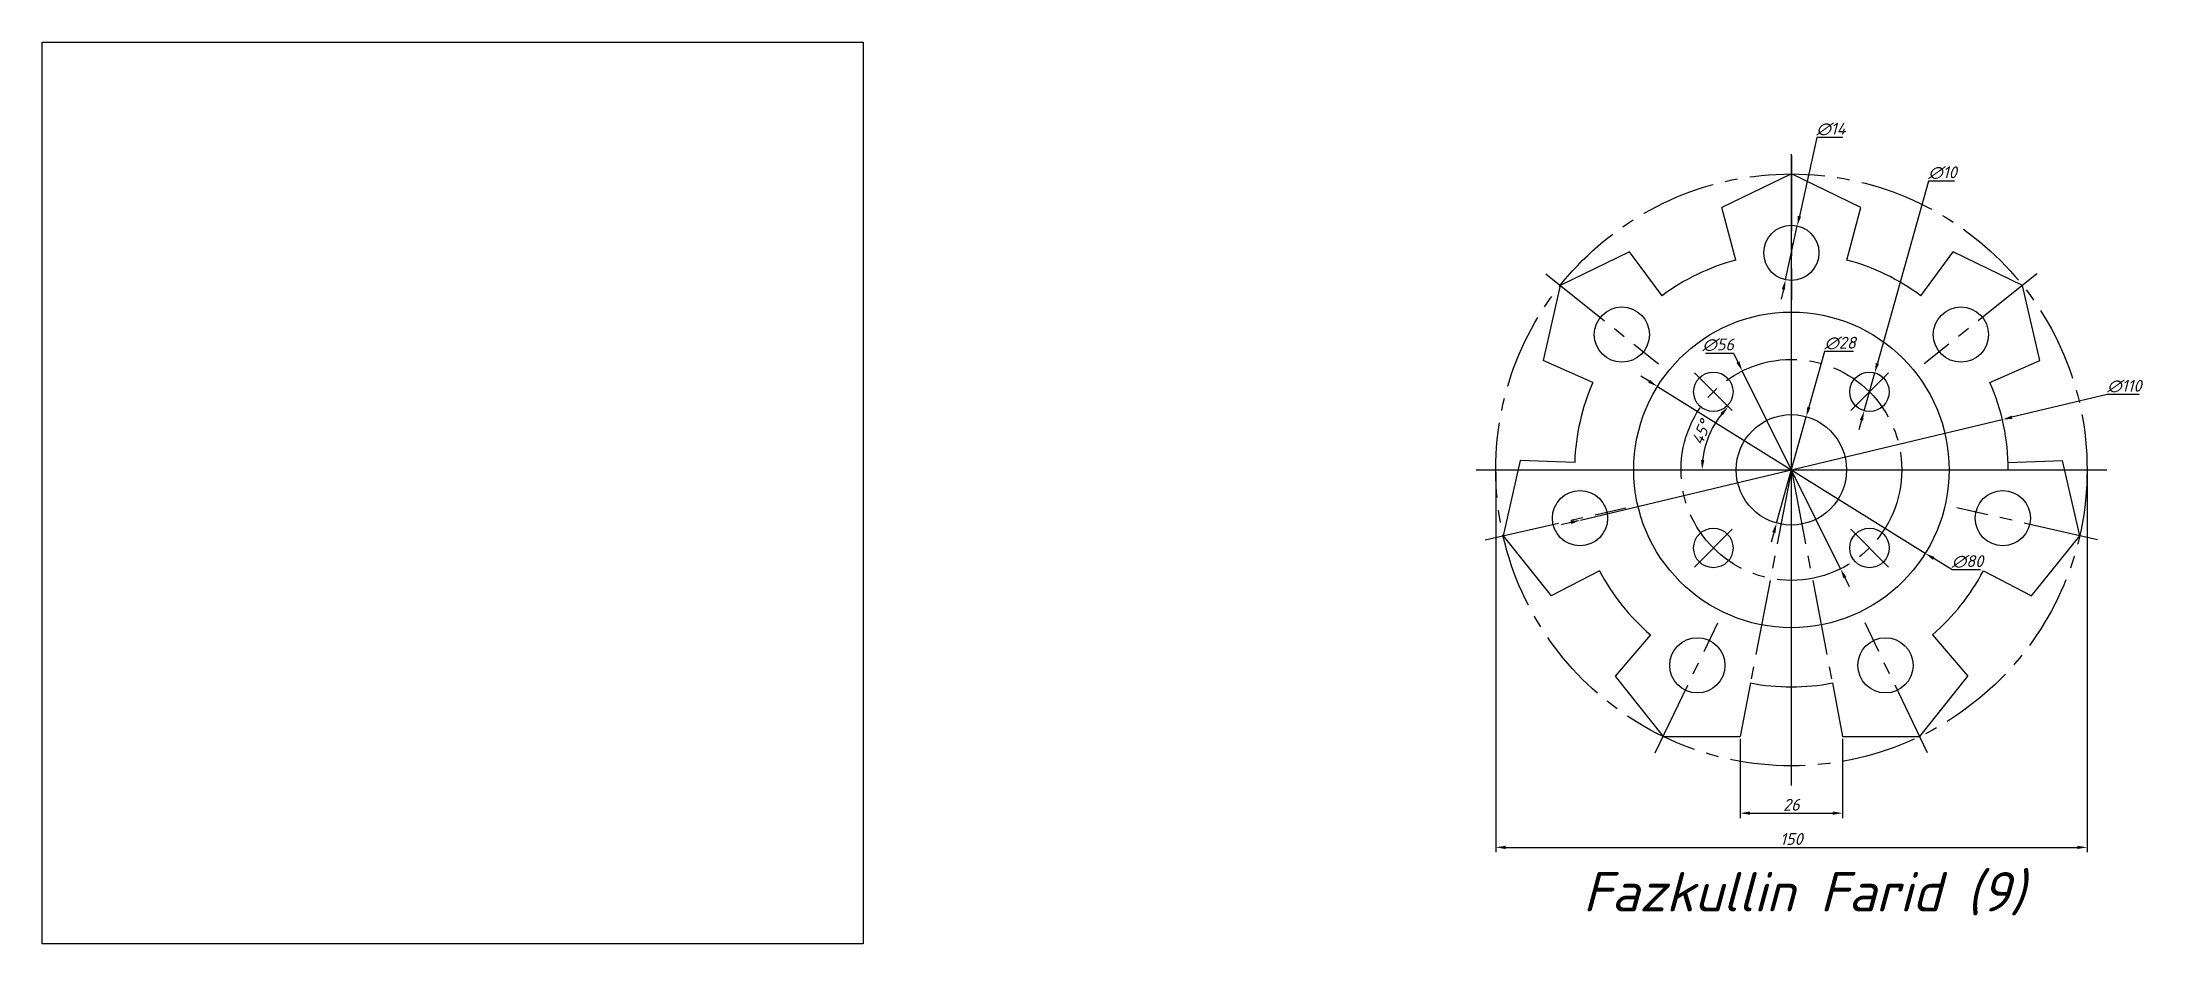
# Model space of a CAD drawing. Header units: millimetres. Extents: x -444 to 90, y -120 to 108.
import ezdxf

# ---------------------------------------------------------------- set-up
doc = ezdxf.new("R2010")
doc.units = ezdxf.units.MM
doc.linetypes.add('CENTER2', pattern=[28.575, 19.05, -3.175, 3.175, -3.175])
doc.styles.add('GOST', font='ISOCPEUI.TTF')
doc.dimstyles.new('Copy of ISO-25', dxfattribs={"dimtxt": 3, "dimasz": 2.5, "dimexe": 1.25, "dimexo": 0.625, "dimtad": 1, "dimtoh": 1, "dimtxsty": 'GOST', "dimcen": 2.5, "dimadec": 0, "dimazin": 0, "dimtfac": 1, "dimtmove": 0, "dimatfit": 3, "dimfxl": 1, "dimarcsym": 0})
picture_1 = doc.add_image_def('image1.png', size_in_pixel=(1230, 1350))

# ---------------------------------------------------------------- blocks, each defined once
blk = doc.blocks.new('*U1')
at = {"linetype": 'CENTER2'}
blk.add_line((-4.82, -4.82), (4.75, 4.75), dxfattribs=at)
blk.add_circle((0, 0), 5)
blk = doc.blocks.new('*U2')
at = {"color": 0, "linetype": 'ByBlock', "lineweight": -2, "transparency": 16777216}
for p, rotation in [((-19.8, 19.8), 269.9999999999999), ((19.8, 19.8), 180), ((19.8, -19.8), 90)]:
    blk.add_blockref('*U1', p, dxfattribs=dict(at, rotation=rotation))
blk.add_blockref('*U1', (-19.8, -19.8), dxfattribs=at)
blk = doc.blocks.new('*U5')
for p, q in [((-10.39, 6.78), (-13, -6.78)), ((10.39, 6.78), (13, -6.78))]:
    blk.add_line(p, q)
blk = doc.blocks.new('*U6')
at = {"color": 0, "linetype": 'ByBlock', "lineweight": -2, "transparency": 16777216}
for p, rotation in [((-26.38, 54.77), 205.7142857142857), ((26.38, 54.77), 154.2857142857143), ((-59.27, 13.53), 257.1428571428571), ((59.27, 13.53), 102.8571428571429), ((-47.53, -37.9), 308.5714285714286), ((47.53, -37.9), 51.42857142857142)]:
    blk.add_blockref('*U5', p, dxfattribs=dict(at, rotation=rotation))
blk.add_blockref('*U5', (0, -60.79), dxfattribs=at)
blk = doc.blocks.new('*U7')
at = {"linetype": 'CENTER2'}
blk.add_line((0, 18.29), (0, -18.29), dxfattribs=at)
blk.add_circle((0, -6.36), 7)
blk = doc.blocks.new('*U8')
at = {"color": 0, "linetype": 'ByBlock', "lineweight": -2, "transparency": 16777216}
blk.add_blockref('*U7', (0, 61.36), dxfattribs=at)
for p, rotation in [((-47.97, 38.26), 51.42857142857143), ((47.97, 38.26), 308.5714285714286), ((-59.82, -13.65), 102.8571428571429), ((59.82, -13.65), 257.1428571428571), ((-26.62, -55.28), 154.2857142857143), ((26.62, -55.28), 205.7142857142857)]:
    blk.add_blockref('*U7', p, dxfattribs=dict(at, rotation=rotation))
blk = doc.blocks.new('*D13')
at = {"color": 0, "lineweight": -2, "transparency": 16777216}
for p, q in [((-21.83, 29.56), (-14.68, 29.56)), ((-14.68, 29.56), (-13.57, 27.32)), ((12.45, -25.08), (-12.45, 25.08)), ((13.57, -27.32), (14.68, -29.56))]:
    blk.add_line(p, q, dxfattribs=at)
at = {"color": 0, "transparency": 16777216}
for points in [[(-13.19, 27.5), (-13.94, 27.13), (-12.45, 25.08)], [(13.94, -27.13), (13.19, -27.5), (12.45, -25.08)]]:
    blk.add_solid(points, dxfattribs=at)
at = {"layer": 'Defpoints', "color": 0, "transparency": 16777216}
for p in [(-12.45, 25.08), (12.45, -25.08)]:
    blk.add_point(p, dxfattribs=at)
at = {"color": 0, "transparency": 16777216, "insert": (-18.57, 31.68), "char_height": 3, "attachment_point": 5, "style": 'GOST'}
blk.add_mtext('∅56', dxfattribs=at)
blk = doc.blocks.new('*D14')
at = {"color": 0, "lineweight": -2, "transparency": 16777216}
for p, q in [((8.39, 30.01), (4.44, 15.89)), ((15.72, 30.01), (8.39, 30.01)), ((-3.77, -13.48), (3.77, 13.48)), ((-4.44, -15.89), (-5.12, -18.3))]:
    blk.add_line(p, q, dxfattribs=at)
at = {"color": 0, "transparency": 16777216}
for points in [[(4.04, 16), (4.85, 15.78), (3.77, 13.48)], [(-4.85, -15.78), (-4.04, -16), (-3.77, -13.48)]]:
    blk.add_solid(points, dxfattribs=at)
at = {"layer": 'Defpoints', "color": 0, "transparency": 16777216}
for p in [(3.77, 13.48), (-3.77, -13.48)]:
    blk.add_point(p, dxfattribs=at)
at = {"color": 0, "transparency": 16777216, "insert": (12.37, 32.13), "char_height": 3, "attachment_point": 5, "style": 'GOST'}
blk.add_mtext('∅28', dxfattribs=at)
blk = doc.blocks.new('*D15')
at = {"color": 0, "lineweight": -2, "transparency": 16777216}
for p, q in [((34.74, 73.19), (21.82, 27.02)), ((41.34, 73.19), (34.74, 73.19)), ((18.45, 14.98), (21.15, 24.61)), ((17.78, 12.58), (17.1, 10.17))]:
    blk.add_line(p, q, dxfattribs=at)
at = {"color": 0, "transparency": 16777216}
for points in [[(21.42, 27.13), (22.22, 26.91), (21.15, 24.61)], [(17.38, 12.69), (18.18, 12.46), (18.45, 14.98)]]:
    blk.add_solid(points, dxfattribs=at)
at = {"layer": 'Defpoints', "color": 0, "transparency": 16777216}
for p in [(21.15, 24.61), (18.45, 14.98)]:
    blk.add_point(p, dxfattribs=at)
at = {"color": 0, "transparency": 16777216, "insert": (38.35, 75.32), "char_height": 3, "attachment_point": 5, "style": 'GOST'}
blk.add_mtext('∅10', dxfattribs=at)
blk = doc.blocks.new('*D16')
at = {"color": 0, "lineweight": -2, "transparency": 16777216}
for p, q in [((-36.09, 22.45), (-38.21, 23.77)), ((-33.96, 21.13), (33.96, -21.13)), ((40.76, -25.36), (36.09, -22.45)), ((47.98, -25.36), (40.76, -25.36))]:
    blk.add_line(p, q, dxfattribs=at)
at = {"color": 0, "transparency": 16777216}
for points in [[(-35.87, 22.8), (-36.31, 22.1), (-33.96, 21.13)], [(36.31, -22.1), (35.87, -22.8), (33.96, -21.13)]]:
    blk.add_solid(points, dxfattribs=at)
at = {"layer": 'Defpoints', "color": 0, "transparency": 16777216}
for p in [(-33.96, 21.13), (33.96, -21.13)]:
    blk.add_point(p, dxfattribs=at)
at = {"color": 0, "transparency": 16777216, "insert": (44.68, -23.23), "char_height": 3, "attachment_point": 5, "style": 'GOST'}
blk.add_mtext('∅80', dxfattribs=at)
blk = doc.blocks.new('*D17')
at = {"color": 0, "lineweight": -2, "transparency": 16777216}
for p, q in [((80.08, 19.09), (55.93, 13.33)), ((88.23, 19.09), (80.08, 19.09)), ((-53.5, -12.75), (53.5, 12.75)), ((-55.93, -13.33), (-58.36, -13.91))]:
    blk.add_line(p, q, dxfattribs=at)
at = {"color": 0, "transparency": 16777216}
for points in [[(55.84, 13.74), (56.03, 12.93), (53.5, 12.75)], [(-56.03, -12.93), (-55.84, -13.74), (-53.5, -12.75)]]:
    blk.add_solid(points, dxfattribs=at)
at = {"layer": 'Defpoints', "color": 0, "transparency": 16777216}
for p in [(53.5, 12.75), (-53.5, -12.75)]:
    blk.add_point(p, dxfattribs=at)
at = {"color": 0, "transparency": 16777216, "insert": (84.47, 21.22), "char_height": 3, "attachment_point": 5, "style": 'GOST'}
blk.add_mtext('∅110', dxfattribs=at)
blk = doc.blocks.new('*D18')
at = {"color": 0, "lineweight": -2, "transparency": 16777216}
for p, q in [((6.44, 84.26), (2.04, 64.28)), ((13.03, 84.26), (6.44, 84.26)), ((-1.5, 48.16), (1.5, 61.84)), ((-2.04, 45.72), (-2.58, 43.28))]:
    blk.add_line(p, q, dxfattribs=at)
at = {"color": 0, "transparency": 16777216}
for points in [[(1.63, 64.37), (2.45, 64.19), (1.5, 61.84)], [(-2.45, 45.81), (-1.63, 45.63), (-1.5, 48.16)]]:
    blk.add_solid(points, dxfattribs=at)
at = {"layer": 'Defpoints', "color": 0, "transparency": 16777216}
for p in [(1.5, 61.84), (-1.5, 48.16)]:
    blk.add_point(p, dxfattribs=at)
at = {"color": 0, "transparency": 16777216, "insert": (10.05, 86.38), "char_height": 3, "attachment_point": 5, "style": 'GOST'}
blk.add_mtext('∅14', dxfattribs=at)
blk = doc.blocks.new('*D19')
at = {"color": 0, "lineweight": -2, "transparency": 16777216}
for p, q in [((-75, -0.62), (-75, -96.93)), ((75, -0.62), (75, -96.93)), ((-72.5, -95.68), (72.5, -95.68))]:
    blk.add_line(p, q, dxfattribs=at)
at = {"color": 0, "transparency": 16777216}
for points in [[(-72.5, -95.27), (-72.5, -96.1), (-75, -95.68)], [(72.5, -95.27), (72.5, -96.1), (75, -95.68)]]:
    blk.add_solid(points, dxfattribs=at)
at = {"layer": 'Defpoints', "color": 0, "transparency": 16777216}
for p in [(-75, 0), (75, 0), (75, -95.68)]:
    blk.add_point(p, dxfattribs=at)
at = {"color": 0, "transparency": 16777216, "insert": (0, -93.56), "char_height": 3, "attachment_point": 5, "style": 'GOST'}
blk.add_mtext('150', dxfattribs=at)
blk = doc.blocks.new('*D20')
at = {"color": 0, "lineweight": -2, "transparency": 16777216}
for p, q in [((-13, -68.2), (-13, -88.26)), ((13, -68.2), (13, -88.26)), ((-10.5, -87.01), (10.5, -87.01))]:
    blk.add_line(p, q, dxfattribs=at)
at = {"color": 0, "transparency": 16777216}
for points in [[(-10.5, -86.59), (-10.5, -87.42), (-13, -87.01)], [(10.5, -86.59), (10.5, -87.42), (13, -87.01)]]:
    blk.add_solid(points, dxfattribs=at)
at = {"layer": 'Defpoints', "color": 0, "transparency": 16777216}
for p in [(-13, -67.57), (13, -67.57), (13, -87.01)]:
    blk.add_point(p, dxfattribs=at)
at = {"color": 0, "transparency": 16777216, "insert": (0, -84.88), "char_height": 3, "attachment_point": 5, "style": 'GOST'}
blk.add_mtext('26', dxfattribs=at)
blk = doc.blocks.new('*D21')
at = {"color": 0, "lineweight": -2, "transparency": 16777216}
blk.add_arc((0, 0), 22.65, 141.3281, 173.6719, dxfattribs=at)
at = {"color": 0, "transparency": 16777216}
for points in [[(-17.99, 14.43), (-17.37, 13.87), (-16.01, 16.01)], [(-22.09, 2.47), (-22.93, 2.52), (-22.65, 0)]]:
    blk.add_solid(points, dxfattribs=at)
at = {"layer": 'Defpoints', "color": 0, "transparency": 16777216}
for p in [(-24.62, 24.62), (-19.61, 11.32), (-15.05, 15.05), (-80, 0), (80, 0)]:
    blk.add_point(p, dxfattribs=at)
at = {"color": 0, "transparency": 16777216, "insert": (-22.89, 9.48), "char_height": 3, "attachment_point": 5, "rotation": 67.5, "style": 'GOST'}
blk.add_mtext('45°', dxfattribs=at)

msp = doc.modelspace()

# ---------------------------------------------------------------- linework, layer by layer
for p, q in [((0, -80), (0, 80)), ((-80, 0), (80, 0))]:
    msp.add_line(p, q)
at = {"linetype": 'CENTER2'}
for q in [(-10.391, -54.01), (10.391, -54.01)]:
    msp.add_line((0, 0), q, dxfattribs=at)
for points in [[(17.606, 66.521), (0, 75), (-17.606, 66.521)], [(-41.031, 55.24), (-58.637, 46.762), (-62.986, 27.71)], [(62.986, 27.71), (58.637, 46.762), (41.031, 55.24)], [(-68.771, 2.362), (-73.12, -16.689), (-60.936, -31.967)], [(60.936, -31.967), (73.12, -16.689), (68.771, 2.362)], [(-44.725, -52.295), (-32.541, -67.573), (-13, -67.573)], [(13, -67.573), (32.541, -67.573), (44.725, -52.295)]]:
    msp.add_lwpolyline(points)
for radius in [75, 28]:
    msp.add_circle((0, 0), radius, dxfattribs=at)
for radius in [40, 14]:
    msp.add_circle((0, 0), radius)
for start, end in [(104.82446, 126.60411), (53.39589, 75.17554), (156.25303, 178.03268), (0, 23.74697), (207.6816, 229.46125), (310.53875, 332.3184), (259.11017, 280.88983)]:
    msp.add_arc((0, 0), 55, start, end)

# ---------------------------------------------------------------- block references
for name in ['*U8', '*U6', '*U2']:
    msp.add_blockref(name, (0, 0))

# ---------------------------------------------------------------- texts
at = {"style": 'GOST'}
msp.add_text('Fazkullin Farid (9)', height=10, dxfattribs=at).set_placement((-52.872, -111.936))

# ---------------------------------------------------------------- dimensions: what is measured, and where the dimension line sits
for p1, p2, picture, middle in [((-1.504, 48.164), (1.504, 61.836), '*D18', (10.046, 84.257)), ((18.451, 14.984), (21.147, 24.614), '*D15', (38.355, 73.195)), ((-3.771, -13.483), (3.771, 13.483), '*D14', (12.37, 30.007)), ((-53.501, -12.754), (53.501, 12.754), '*D17', (80.082, 19.091))]:
    dim = msp.add_diameter_dim_2p(p1=p1, p2=p2, dimstyle='Copy of ISO-25')
    dim.commit()
    dim.dimension.update_dxf_attribs({"geometry": picture, "text_midpoint": middle, "dimtype": 163})
for p1, p2, picture, middle in [((12.455, -25.077), (-12.455, 25.077), '*D13', (-18.568, 31.68)), ((-33.964, 21.129), (33.964, -21.129), '*D16', (44.681, -23.23))]:
    dim = msp.add_diameter_dim_2p(p1=p1, p2=p2, dimstyle='Copy of ISO-25')
    dim.commit()
    dim.dimension.update_dxf_attribs({"geometry": picture, "text_midpoint": middle})
dim = msp.add_angular_dim_2l(base=(-19.613, 11.324), line1=((-80, 0), (80, 0)), line2=((-24.617, 24.617), (-15.047, 15.047)), dimstyle='Copy of ISO-25')
dim.commit()
dim.dimension.update_dxf_attribs({"geometry": '*D21', "text_midpoint": (-22.886, 9.48)})
for base, p1, p2, picture, middle in [((75, -95.682), (-75, 0), (75, 0), '*D19', (0, -93.557)), ((13, -87.006), (-13, -67.573), (13, -67.573), '*D20', (0, -84.881))]:
    dim = msp.add_linear_dim(base=base, p1=p1, p2=p2, dimstyle='Copy of ISO-25')
    dim.commit()
    dim.dimension.update_dxf_attribs({"geometry": picture, "text_midpoint": middle})

# ---------------------------------------------------------------- pictures from other files: only their frames are drawn
image = msp.add_image(picture_1, insert=(-443.716, -120.147), size_in_units=(208.254, 228.571))
image.dxf.flags = 7

doc.saveas('drawing.dxf')
